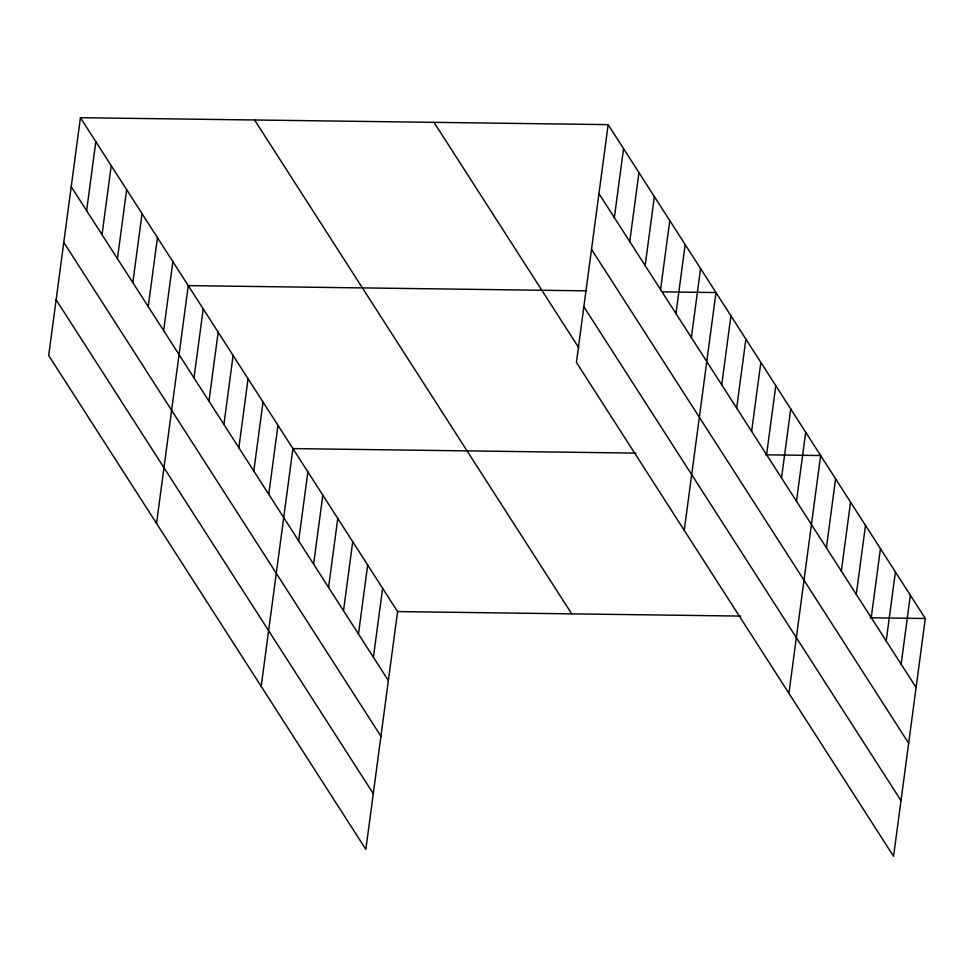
<?xml version="1.0" encoding="UTF-8"?>
<svg xmlns="http://www.w3.org/2000/svg" width="974" height="974" viewBox="0 0 974 974"><rect width="100%" height="100%" fill="white"/><g stroke="black" fill="none" stroke-linecap="round" stroke-linejoin="round"><path stroke-width="1.46" d="M80.428 117.696L48.7 355.486L365.847 849.365L397.575 611.575L80.428 117.696L608.153 124.635L925.3 618.514L893.572 856.304L576.425 362.425L608.153 124.635M86.625 210.676L95.829 141.68M102.026 234.673L111.243 165.665M117.44 258.658L126.644 189.662M132.841 282.643L142.046 213.647M148.243 306.64L157.447 237.632M163.644 330.624L172.861 261.629M156.534 523.415L188.262 285.613L586.482 290.849M194.009 377.888L203.213 308.892M208.96 401.178L218.164 332.171M223.91 424.457L233.115 355.461M238.861 447.748L248.066 378.74M253.812 471.026L263.017 402.019M268.763 494.305L277.967 425.309M261.19 686.39L292.918 448.588L636.022 453.105M298.665 540.874L307.869 471.879M313.616 564.153L322.82 495.157M328.567 587.444L337.771 518.436M343.518 610.722L352.722 541.727M358.469 634.001L367.673 565.005M373.419 657.292L382.624 588.284M614.351 217.616L623.555 148.62M629.752 241.613L638.956 172.605M645.153 265.598L654.37 196.602M660.567 289.582L669.771 220.587M675.968 313.579L685.172 244.571M691.37 337.564L700.574 268.556M684.247 530.343L715.987 292.553L662.393 291.847M721.722 384.827L730.938 315.832M736.673 408.118L745.889 339.11M751.624 431.397L760.84 362.401M766.575 454.675L775.791 385.68M781.538 477.966L790.742 408.958M796.489 501.245L805.693 432.249M788.916 693.33L820.644 455.528L765.564 454.809M826.39 547.814L835.595 478.806M841.341 571.093L850.546 502.097M856.292 594.384L865.496 525.376M871.243 617.662L880.447 548.654M886.194 640.941L895.398 571.945M901.145 664.231L910.349 595.224M397.575 611.575L740.69 616.079M870.232 617.784L925.3 618.514M598.949 193.631L916.096 687.51M591.51 249.332L908.657 743.211M583.852 306.725L900.999 800.604M434.002 122.347L578.824 347.852M254.579 119.985L571.726 613.864M71.224 186.691L388.37 680.57M63.785 242.392L380.944 736.271M56.127 299.785L373.286 793.664"/></g></svg>
